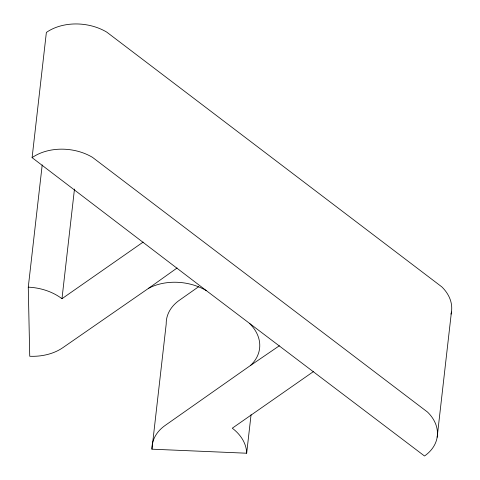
<?xml version="1.0" encoding="UTF-8"?>
<svg xmlns="http://www.w3.org/2000/svg" width="480" height="480" viewBox="0 0 480 480"><rect width="100%" height="100%" fill="white"/><g stroke="black" fill="none" stroke-linecap="round" stroke-linejoin="round"><path stroke-width="0.72" d="M32.1 157.65A46.08 33.372 6.5 0 1 92.478 157.332L427.536 412.08A46.08 33.372 6.5 0 1 424.506 456L206.382 290.664L32.1 157.65L46.368 32.43A46.08 33.372 6.5 0 1 106.746 32.112L441.804 286.86A46.08 33.372 6.5 0 1 450.984 314.16M177.096 267.984L148.716 288.21L63.012 347.568A47.514 34.41 6.5 0 1 29.736 356.262L28.272 287.166L42.204 164.91M28.272 287.166A47.514 34.41 6.5 0 1 61.98 298.71L74.472 189.048M251.064 414.684L246.672 453.216L151.944 449.178L166.212 323.958A47.514 34.41 6.5 0 1 179.568 300.12L198.552 286.782M437.16 437.238L451.428 312.018M279.384 345.756L250.422 365.532L165.3 425.34A47.514 34.41 6.5 0 0 151.944 449.178M61.98 298.71L143.148 242.082M313.458 371.568L232.284 428.196A47.514 34.41 6.5 0 1 246.672 453.216M249.534 323.472A47.514 34.41 6.5 0 1 250.422 365.532M148.716 288.21A47.514 34.41 6.5 0 1 206.382 290.664"/></g></svg>
